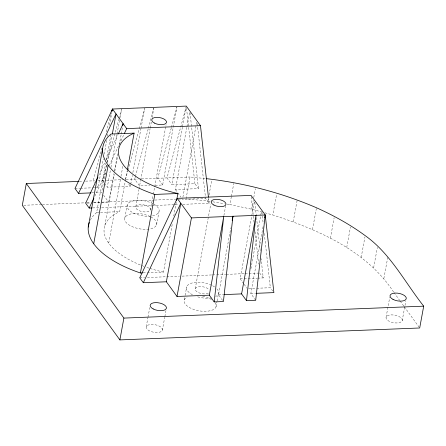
<?xml version="1.0" encoding="UTF-8"?>
<svg xmlns="http://www.w3.org/2000/svg" width="446" height="446" viewBox="0 0 446 446"><rect width="100%" height="100%" fill="white"/><g stroke="black" fill="none" stroke-linecap="round" stroke-linejoin="round"><path stroke-width="0.33" stroke-dasharray="2.23 1.67" d="M95.349 187.682L98.064 187.576L103.333 158.887M104.208 154.104L106.839 139.765M107.469 136.348L108.094 132.93M109.471 125.421L111.857 112.442M90.287 220.179A84.383 39.092 10.4 0 1 96.62 212.58L105.646 163.403M106.271 159.986L111.037 134.029M106.627 165.148L101.616 192.471L95.511 192.711M107.129 162.416L112.141 135.093M130.606 184.923L130.355 186.289L107.291 187.209L110.424 170.132M110.926 167.401L116.941 134.614M117.069 133.934L119.573 120.269M120.074 117.538L121.58 109.342M93.788 202.852L108.713 202.255L113.975 173.572M114.477 170.835L117.61 153.764M119.238 144.883L121.122 134.636M121.245 133.956L122.499 127.121M104.877 225.381L114.282 174.157M114.784 171.42L117.666 155.715M108.713 243.165L120.872 176.911M121 176.231L123.129 164.619M143.852 266.334A71.343 33.054 10.4 0 1 119.684 211.66L125.449 180.24M125.571 179.56L127.205 170.679M130.728 184.243L132.356 175.362M132.858 172.63L140.88 128.916M141.008 128.231L144.643 108.423M124.852 217.927L127.255 204.831M135.801 206.699L138.929 189.65M139.052 188.97L140.579 180.457M140.68 180.106L150.107 128.548M150.235 127.868L151.317 122.148M152.114 117.621L153.87 108.06M150.441 209.888A7.51 3.479 10.4 0 0 140.462 204.625A7.51 3.479 10.4 0 0 138.461 210.367A7.51 3.479 10.4 0 0 150.441 209.888L153.195 194.891M153.324 194.205L154.572 187.387M154.701 186.707L166.085 124.657M155.18 185.302L162.639 185.006L176.928 107.14M156.585 224.845L158.988 211.755M186.818 127.378L175.412 189.533L198.476 188.613L194.93 183.724L171.866 184.638L182.397 127.266M182.52 126.58L186.155 106.772L166.988 177.909L171.866 184.638M146.243 326.712L147.871 317.847M147.994 317.167L149.75 307.623M186.946 126.692L189.578 112.347M147.197 272.707L163.476 272.06L172.502 222.877M173.75 216.048L176.259 202.389M182.888 197.271L196.675 122.137M186.043 198.81L190.046 176.99L205.784 178.606M162.355 330.23A8.262 3.824 10.4 0 0 151.372 324.432A8.262 3.824 10.4 0 0 149.17 330.754A8.262 3.824 10.4 0 0 162.355 330.23L164.73 317.273M164.858 316.588L165.984 310.455M184.293 299.896L185.012 295.971M185.129 295.319L186.696 286.806M188.095 199.022L207.936 201.057L208.561 197.645M209.062 194.919L211.817 179.916M195.236 288.668L210.752 204.123M223.898 215.496L225.648 205.952M262.231 212.084L251.633 209.196L229.902 204.536L231.279 197.032M231.402 196.351L233.782 183.395M216.02 306.82L216.985 301.58M217.102 300.927L218.423 293.724M222.599 300.42L218.529 294.812L230.816 227.878M251.633 209.196L253.256 200.332M253.757 197.606L255.385 188.742M243.722 283.74L240.171 278.85L254.337 201.664M250.903 268.827L261.434 211.454M255.697 300.258L250.819 293.529L263.107 226.59M393.628 292.041C366.456 250.574 318.31 229.751 272.829 214.978L276.71 193.843M293.212 221.801L297.086 200.667M312.49 229.573L316.365 208.438M330.402 238.186L334.154 217.732M346.709 247.524L350.461 227.07M361.176 257.459L364.934 237.004M373.62 267.851L377.372 247.396M383.855 278.56L387.736 257.426M386.091 317.173L389.72 297.398M402.203 320.685A8.262 3.824 10.4 0 0 391.22 314.893A8.262 3.824 10.4 0 0 389.023 321.209A8.262 3.824 10.4 0 0 402.203 320.685L405.832 300.911M102.022 147.955L93.186 180.847L94.407 182.531M106.349 131.849L111.221 113.724M106.561 165.042L102.413 180.479L107.291 187.209M107.28 162.355L118.82 119.4M119.004 118.725L121.524 109.331M125.471 179.56L127.818 170.835M127.996 170.166L144.588 108.411M135.238 177.179L134.698 179.192L139.576 185.926L149.75 185.519M135.417 176.51L148.223 128.855M148.401 128.18L153.814 108.044M171.286 127.935L157.761 178.277L162.639 185.006M171.465 127.266L176.878 107.129M98.633 175.64L104.832 162.5M106.009 160.002L118.112 134.346M94.803 196.179L106.02 172.401M109.264 165.522L124.021 134.235M79.394 181.394L82.844 181.26M85.599 181.148L94.502 180.792M97.797 180.663L105.802 180.346M106.483 180.318L122.761 179.671M126.134 179.537L138.087 179.058M141.482 178.924L190.046 176.99M75 188.491L79.75 188.301M80.431 188.279L91.96 187.816M92.64 187.794L94.675 187.71M91.441 192.873L94.831 192.739M23.688 205.272L41.729 204.552M42.42 204.524L86.134 202.785M86.825 202.757L90.293 202.623M93.766 202.484L101.398 202.177M102.089 202.15L154.126 200.081M154.823 200.053L175.635 199.228M179.102 199.089L180.491 199.033M87.003 203.12L90.399 202.986M182.782 204.346L209.124 203.298L205.573 198.403L182.509 199.323L181.327 197.69M92.662 207.931L98.901 207.68M101.677 207.574L174.458 204.675M175.155 204.647L178.617 204.513M96.62 212.58L119.684 211.66M143.127 272.868L146.517 272.735M139.76 277.808L144.615 277.613M147.386 277.507L166.102 276.76M166.798 276.732L179.275 276.236M182.046 276.124L211.856 274.937M212.547 274.909L216.015 274.775M216.706 274.747L225.721 274.39M226.412 274.362L244.436 273.643M245.127 273.615L258.301 273.091M240.171 278.85L243.566 278.711M244.241 278.683L257.13 278.17M257.81 278.148L263.235 277.93L261.094 258.697M248.628 288.584L256.088 288.283M256.768 288.255L270.332 287.72L272.696 290.982M218.529 294.812L223.279 294.628M250.819 293.529L255.569 293.34M207.936 201.057L209.999 201.38M212.742 201.815L224.41 203.666M227.153 204.101L229.902 204.536M264.879 212.809L272.829 214.978M394.035 292.604L399.739 300.465M400.146 301.028L403.814 306.079M404.221 306.642L418.883 326.857M259.689 273.036L263.235 277.93M175.412 189.533L177.385 192.254M177.781 192.795L180.931 197.143M244.118 284.286L246.878 288.094M128.727 184.047L130.355 186.289M96.843 185.893L98.064 187.576M103.584 195.186L108.713 202.255M261.913 212.145L263.218 223.825M264.288 233.442L270.332 287.72M254.817 202.361L256.199 214.727M256.5 217.475L260.33 251.823M251.193 196.781L254.025 222.197M255.095 231.814L258.691 264.104M208.511 197.801L209.124 203.298M197.232 123.52L205.573 198.403M189.985 112.359L198.476 188.613M186.512 108.149L188.574 126.697M188.652 127.389L194.93 183.724M163.476 272.06A71.343 33.054 10.4 0 1 149.616 268.336M148.975 268.124A71.343 33.054 10.4 0 1 145.842 267.059M208.321 293.306A7.51 3.479 10.4 0 1 196.965 291.779A7.51 3.479 10.4 0 1 198.738 286.7A7.51 3.479 10.4 0 1 209.475 289.989M150.815 216.89A16.273 7.537 10.4 0 1 150.168 228.91M149.003 229.11A16.273 7.537 10.4 0 1 128.303 224.455A16.273 7.537 10.4 0 1 128.838 214.543A16.273 7.537 10.4 0 1 149.694 216.338M215.145 302.762A16.273 7.537 10.4 0 1 198.175 310.65A16.273 7.537 10.4 0 1 187.036 297.075M202.657 296.172A16.273 7.537 10.4 0 1 211.504 299.578M153.859 204.151A16.273 7.537 10.4 0 1 148.362 216.26A16.273 7.537 10.4 0 1 127.3 204.708A16.273 7.537 10.4 0 1 153.218 203.8M216.868 288.846A16.273 7.537 10.4 0 1 215.68 296.551M211.437 297.9A16.273 7.537 10.4 0 1 196.68 296.534M192.46 294.761A16.273 7.537 10.4 0 1 189.639 283.879A16.273 7.537 10.4 0 1 211.532 285.217M212.658 285.774A16.273 7.537 10.4 0 1 215.039 287.246"/><path stroke-width="0.67" d="M214.186 301.909L223.725 216.633L209.308 295.18L214.186 301.909L223.413 301.541L232.946 216.265L232.193 220.363M246.471 300.626L256.01 215.346L241.593 293.897L246.471 300.626L255.697 300.258L265.236 214.983L251.042 195.404L177.24 198.342L139.76 277.808L143.311 282.703L166.375 281.783L177.017 296.467L209.308 295.18M78.708 181.422L26.303 183.507L22.3 205.327L119.885 339.908L419.697 327.983L423.7 306.162C404.784 282.251 390.573 253.679 365.185 235.639C350.077 224.5 333.58 215.457 316.493 207.758C281.515 192.705 244.28 183.005 206.47 178.673M88.247 227.036L102.664 148.49M112.108 111.076L112.481 109.025L186.283 106.092L200.477 125.666L208.433 197.115M112.392 133.728L116.032 113.92L78.552 193.386L90.761 192.901M93.721 243.761L108.138 165.215M122.75 125.755L123.129 123.709L118.407 133.722M127.327 169.998L134.101 133.114L111.037 134.029A84.383 39.092 10.4 0 0 154.829 194.428L140.412 272.974L142.447 272.896M119.885 339.908L123.888 318.093L26.303 183.507M176.638 200.338L177.893 193.508A71.343 33.054 10.4 0 1 134.101 133.114M166.375 281.783L180.792 203.237L143.311 282.703M177.017 296.467L191.434 217.916L177.24 198.342M264.734 217.715L265.236 214.983L191.434 217.916M111.94 111.037L112.481 109.025L126.675 128.604L200.477 125.666M112.481 109.025L75 188.491L78.552 193.386M98.042 176.895L85.649 203.175L89.194 208.07L91.971 207.959M89.194 208.07L93.916 198.057M124.317 133.61L126.675 128.604M154.829 194.428L177.893 193.508M223.959 294.6L241.593 293.897M256.244 293.312L273.883 292.609L265.236 214.983M123.888 318.093L423.7 306.162M140.412 272.974A84.383 39.092 10.4 0 1 89.278 222.465M213.918 205.065A7.51 3.479 10.4 0 0 225.899 204.586A7.51 3.479 10.4 0 0 215.914 199.317A7.51 3.479 10.4 0 0 213.918 205.065M154.478 123.09A7.51 3.479 10.4 0 0 166.464 122.611A7.51 3.479 10.4 0 0 156.479 117.348A7.51 3.479 10.4 0 0 154.478 123.09M153.179 308.933A8.262 3.824 10.4 0 0 166.358 308.409A8.262 3.824 10.4 0 0 155.375 302.617A8.262 3.824 10.4 0 0 153.179 308.933M393.026 299.389A8.262 3.824 10.4 0 0 406.206 298.865A8.262 3.824 10.4 0 0 395.223 293.072A8.262 3.824 10.4 0 0 393.026 299.389"/></g></svg>
